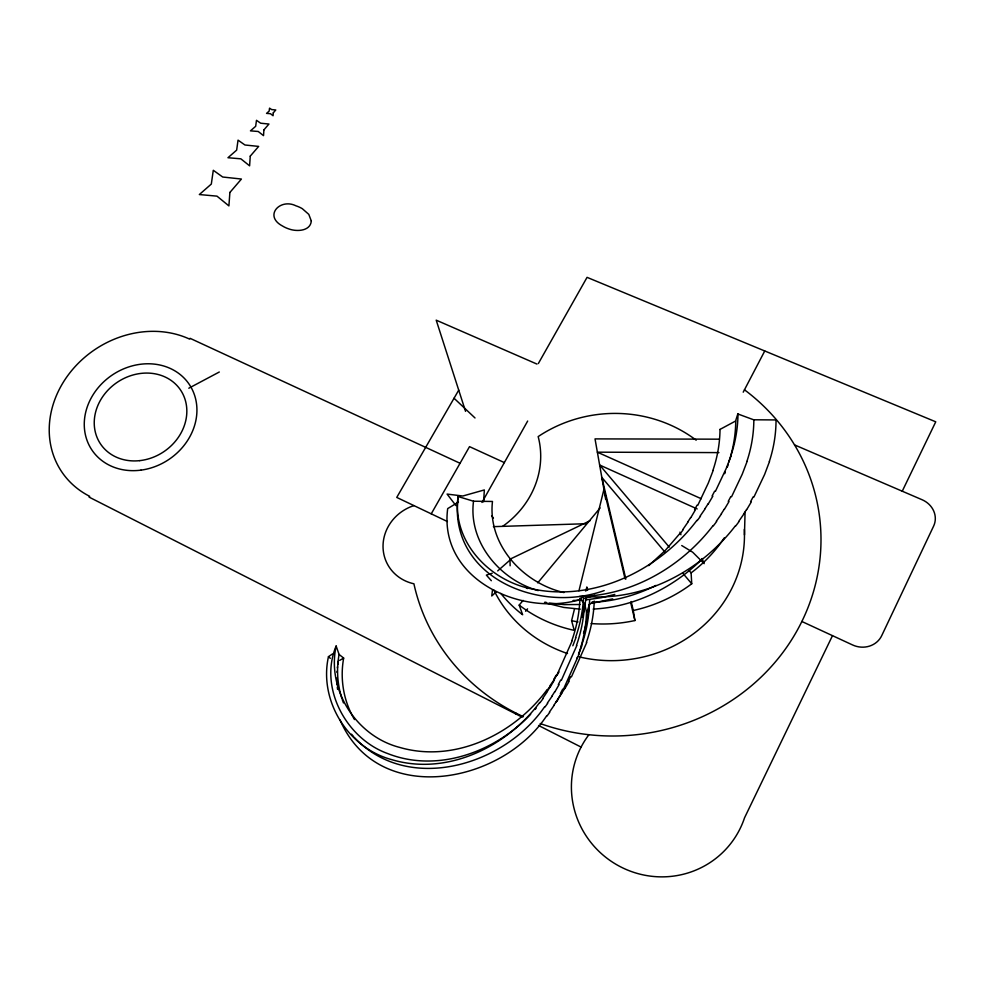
<?xml version="1.0" encoding="UTF-8"?>
<svg xmlns="http://www.w3.org/2000/svg" width="985" height="985" viewBox="0 0 985 985"><rect width="100%" height="100%" fill="white"/><g stroke="black" fill="none" stroke-linecap="round" stroke-linejoin="round"><path stroke-width="1.48" d="M744.463 534.929L745.066 512.089M483.635 501.833L484.337 489.939L462.802 496.009L447.104 494.088L455.969 505.625M336.993 672.386L337.067 671.253M530.669 714.211C495.332 751.974 437.475 773.262 387.598 753.525C346.215 738.639 318.635 687.592 336.144 646.037L339.086 654.459C336.353 669.172 337.338 684.563 341.992 698.796M696.937 520.326C660.122 569.145 596.59 601.219 534.99 589.473C491.453 582.738 451.549 542.575 458.123 496.538L473.514 501.217C468.183 542.218 499.924 579.869 538.204 590.606M337.375 667.867L337.498 666.746M458.123 496.538C447.584 576.693 538.549 614.246 604.199 590.581M492.463 590.187L491.761 595.974L496.255 591.886M337.806 664.493L337.966 663.373M339.086 654.459L343.666 658.078C339.837 678.985 343.568 701.295 354.526 719.567M338.15 662.265L338.36 661.144M336.144 646.037C326.564 689.894 356.447 736.288 399.614 747.393C454.602 763.412 513.985 734.354 546.86 689.992M332.425 654.003L328.461 656.663C318.647 700.852 348.185 748.058 391.747 759.644C446.882 776.143 506.696 747.024 539.682 702.465M523.097 600.407L519.193 605.098A137.888 128.629 -7.6 0 0 574.243 630.351L571.596 620.685L574.538 608.755M578.946 590.84L603.94 489.373L625.056 578.811M769.482 461.546L764.631 474.425L753.919 497.056M747.147 461.325L742.247 474.179L731.559 496.772M731.129 455.686L726.154 468.614L715.405 491.343M713.177 470.436L708.277 483.118L697.774 505.342M594.374 601.145L589.51 604.371L586.641 612.805L584.622 603.793L580.091 598.855L583.711 596.048M728.383 464.07L727.238 467.296M581.803 645.938L578.749 653.991M578.872 654.619L563.469 689.241M586.74 642.503L571.472 676.806M572.236 640.681L556.759 675.402M575.917 637.701L572.839 645.766M576.828 645.532L561.413 680.155M585.533 591.012L586.912 587.245L587.786 589.99M724.689 473.687L725.354 472.098M576.693 658.756L577.395 657.18M832.485 635.657L744.549 817.784A89.389 87.603 35.5 0 1 619.331 866.184A89.389 87.603 35.5 0 1 588.919 734.712M902.248 491.195L935.75 421.814L587.06 277.351L538.352 363.527M743.219 392.178L764.754 350.968M515.524 713.78L515.894 713.078M554.407 679.921L550.135 687.247M559.061 684.649L554.801 691.962M561.118 693.736L556.845 701.024M569.133 681.275L564.91 688.515M481.973 502.461L527.664 421.038M695.275 510.07L690.78 517.704M712.845 496.181L708.227 504M728.999 501.574L724.394 509.344M751.333 501.87L746.692 509.651M431.245 513.838L469.525 446.636L504.345 462.593M458.727 390.146L396.746 497.425L447.399 521.533M558.987 671.967L557.239 674.86M554.543 679.108L549.827 685.991M547.414 691.532L542.673 698.451M552.092 696.223L547.352 703.118M562.213 692.738L557.498 699.584M554.136 705.272L549.396 712.155M687.924 522.161L682.925 529.413M705.297 508.58L700.163 516.005M721.476 513.887L716.354 521.262M743.749 514.195L738.59 521.582M544.373 707.119C504.098 765.702 408.085 794.476 354.538 737.654M679.773 533.636L665.047 550.701L648.721 565.636M546.416 716.157C501.057 784.195 378.068 807.54 340.084 720.023M713.128 525.547C681.583 566.818 631.89 595.716 579.315 596.479M735.339 525.879C701.209 570.438 645.631 600.333 588.771 596.651M537.724 582.861L600.124 507.964M525.584 611.217L527.554 608.853M535.077 709.434L536.16 708.203M702.613 558.569C673.641 587.503 634.365 607.105 593.155 609.075M497.696 570.894L509.996 560.096L510.131 565.772M458.456 502.079L447.683 508.605C438.411 579.623 522.112 617.607 581.519 599.175M339.677 660.381L343.666 658.078M719.887 429.472L735.573 421.038L737.814 413.946L753.648 419.782L775.786 419.93M188.8 388.213L219.298 372.01M655.924 585.422C635.953 595.42 613.926 601.49 591.579 602.377M509.762 559.295L589.978 520.769M594.854 595.371L584.487 598.437M492.204 573.258L486.356 575.105L491.343 580.719M614.812 594.435L601.232 597.698L586.26 599.84M612.707 598.855L591.788 603.312M579.993 604.494L564.282 604.618L549.199 602.992M580.362 600.259L573.098 600.468M493.374 526.655L585.349 523.749M719.358 439.175L595.026 438.891L605.726 499.493M718.927 452.608L597.366 452.177L701.234 498.718M473.514 501.217L492.475 501.463C487.464 544.951 523.269 583.243 563.974 592.564M580.288 609.149L563.802 607.437L546.958 603.251M545.21 602.229L546.54 602.5M544.496 602.414L545.727 602.845M794.538 444.9L922.071 499.727A21.805 19.651 14.1 0 1 933.608 526.138L881.723 635.645A22.187 20.513 19.1 0 1 852.604 644.966L801.864 621.486M536.96 364.081L436.207 320.162L465.548 411.348M697.183 508.95L599.631 465.006L669.234 547.094M460.044 463.27L190.105 338.335L189.612 339.111A95.557 82.752 -34.2 0 0 64.05 381.047A95.557 82.752 -34.2 0 0 89.66 496.317L89.142 497.142L522.112 717.129M538.573 725.489L581.101 747.098M526.433 587.959L527.517 588.55M681.731 545.542L692.689 552.216L704.164 563.642L702.022 558.569M328.461 656.663L330.332 658.337M454.048 398.236L475.016 417.972M353.763 736.792L351.51 734.17M491.613 515.918L493.448 518.061M689.118 570.549L691.101 572.888L691.741 583.785A142.616 132.261 -8.2 0 1 633.281 610.478L634.919 620.538A140.215 130.426 -7.9 0 1 591.111 623.542M665.06 552.216L601.823 477.393L625.857 579.082M682.851 573.27L691.741 583.785M679.921 532.159L680.943 534.756M343.088 701.923L343.469 702.945M519.193 605.098L522.641 614.751A135.647 126.88 -7.2 0 1 500.799 593.426M342.349 699.842L342.706 700.889M631.163 601.515L633.281 610.478M630.696 602.66L634.919 620.538M337.572 689.352L337.313 687.099M337.116 684.846L336.969 682.593M336.907 681.46L336.833 678.062M724.27 537.872A145.103 134.157 -8.5 0 1 691.101 572.888M578.035 621.929A140.215 130.426 -7.9 0 1 571.596 620.685M744.315 529.413A131.362 123.519 -6.5 0 1 579.291 656.896M567.508 653.523A131.362 123.519 -6.5 0 1 493.879 590.126M696.173 440.172A131.362 123.519 -6.5 0 0 538.167 436.589A89.573 82.186 -20.7 0 1 502.695 526.322M413.934 505.6A43.008 40.114 -26.1 0 0 383.03 546.306A43.008 40.114 -26.1 0 0 413.909 583.785A205.791 193.626 -6.3 0 0 523.404 716.698M744.463 389.789A205.791 193.626 -6.3 0 1 793.147 637.344A205.791 193.626 -6.3 0 1 540.186 723.532M753.845 419.782A154.448 141.052 -9.9 0 1 746.938 461.275M737.987 413.946A155.273 141.594 -11.2 0 1 730.882 455.636M735.746 421.038A153.82 140.535 -11.2 0 1 728.691 462.396M720.023 429.472A151.838 138.996 -12.3 0 1 712.931 470.374M776.032 419.93A154.916 141.446 -8.3 0 1 769.322 461.509M584.487 603.805A148.747 140.498 -29.7 0 1 576.447 645.434M579.943 598.868A149.215 140.695 -29.8 0 1 571.842 640.582M583.576 596.048A148.673 140.19 -29.3 0 1 575.523 637.591M586.777 587.257A148.045 139.427 -28.3 0 1 586.604 590.594M586.013 597.267A148.045 139.427 -28.3 0 1 582.283 617.152M589.387 604.371A148.132 140.042 -29.3 0 1 581.433 645.84M586.506 612.818A148.71 140.756 -30.2 0 1 578.49 654.508M560.65 680.081A97.847 60.467 -46.4 0 1 558.31 684.538M554.654 691.79A162.008 115.146 -77 0 1 551.945 696.05M547.66 703.376A189.034 171.205 74.6 0 1 544.656 707.378M555.996 675.328A98.168 60.935 -46.3 0 1 553.656 679.798M549.975 687.087A162.451 115.122 -76.9 0 1 547.266 691.359M542.981 698.722A189.563 171.575 75 0 1 539.965 702.736M557.091 674.688A161.183 114.605 -76.5 0 1 554.395 678.948M550.135 686.262A188.098 170.737 75.4 0 1 547.143 690.251M589.67 600.21A147.885 139.611 -28.7 0 1 583.502 633.343M594.189 602.82A147.418 139.39 -28.5 0 1 586.37 642.405M570.721 676.732A96.912 59.691 -46.6 0 1 568.394 681.152M564.75 688.355A160.629 114.814 -76.9 0 1 562.066 692.578M557.793 699.83A187.433 170.196 74.4 0 1 555.811 702.49M562.694 689.18A97.835 60.134 -46.3 0 1 560.354 693.612M556.697 700.864A162.02 115.368 -77.3 0 1 553.989 705.112M549.692 712.414A189.046 171.119 74 0 1 546.687 716.403M730.784 496.612A101.32 62.437 -52.3 0 1 728.235 501.353M724.234 509.208A166.847 125.908 -69.3 0 1 721.316 513.739M716.637 521.496A194.968 185.254 85.6 0 1 713.399 525.781M714.63 491.183A101.96 63.532 -52.2 0 1 712.081 495.96M708.055 503.864A167.819 125.489 -69.4 0 1 705.137 508.432M700.47 516.263A196.138 185.673 86.4 0 1 697.22 520.585M697.011 505.194A99.596 62.252 -51.7 0 1 694.536 509.861M690.608 517.556A164.323 122.349 -70.1 0 1 687.764 522.013M683.233 529.671A191.989 181.129 84.7 0 1 680.069 533.882M753.131 496.896A101.553 61.809 -52.6 0 1 750.57 501.648M746.532 509.516A167.167 127.471 -68.9 0 1 743.589 514.059M738.861 521.804A195.313 186.485 85.4 0 1 735.598 526.101M311.309 220.972C310.447 231.34 296.534 231.783 288.962 228.963A34.019 28.811 -22.6 0 1 282.596 226.057C263.315 215.949 280.011 197.874 295.968 205.828A34.253 29.181 -24.1 0 1 302.333 208.697L308.798 214.373L311.309 220.972M273.264 112.881L273.079 115.75L270.432 113.694L266.553 113.386L269.151 111.108L269.545 108.141L271.638 109.569L275.763 109.975L273.264 112.881M263.906 129.872L263.524 135.647L258.23 131.485L250.461 130.857L255.681 126.289L256.482 120.305L260.668 123.211L268.942 124.036L263.906 129.872M250.264 156.135L249.599 165.825L240.845 158.819L227.966 157.723L236.659 150.126L238.038 140.141L244.945 144.992L258.649 146.408L250.264 156.135M229.887 192.457L228.902 205.89L216.971 196.138L199.352 194.55L211.319 184.06L213.289 170.282L222.696 177.017L241.436 179.036L229.887 192.457M139.698 460.635A48.253 41.789 -34.2 0 0 181.043 390.786A48.253 41.789 -34.2 0 0 100.852 399.565A48.253 41.789 -34.2 0 0 139.698 460.635M140.966 470.14A58.706 50.838 -34.2 0 0 189.194 384.285A58.706 50.838 -34.2 0 0 91.617 397.226A58.706 50.838 -34.2 0 0 140.966 470.14"/></g></svg>
